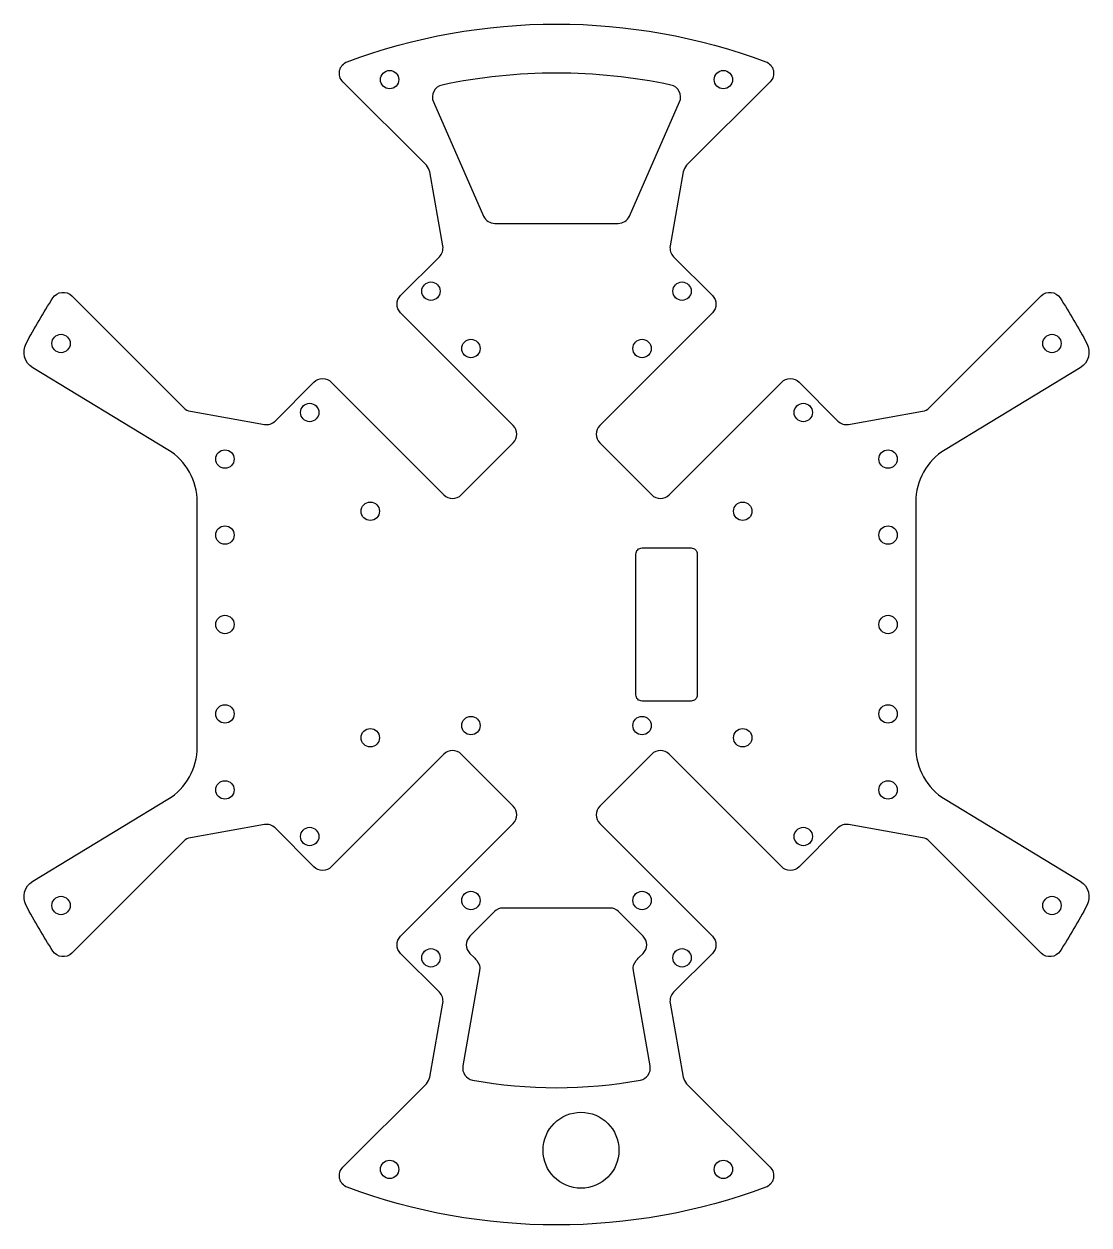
# Model space of a CAD drawing. Header units: millimetres. Extents: x -87 to 87, y -98 to 98.
import ezdxf

# ---------------------------------------------------------------- set-up
doc = ezdxf.new("R2010")
doc.units = ezdxf.units.MM

msp = doc.modelspace()

# ---------------------------------------------------------------- linework, layer by layer
for points in [[(82.23, 53.31, -0.022017), (86.6, 45.87, -0.397258), (85.51, 41.9), (63.46, 28.53, 0.262136), (58.65, 19.98), (58.65, -19.98, 0.262136), (63.46, -28.53), (85.51, -41.9, -0.397258), (86.6, -45.87, -0.022017), (82.23, -53.31, -0.477226), (79.14, -53.63), (60.85, -35.34, 0.153915), (59.78, -34.79), (47.69, -32.66, 0.244698), (45.93, -33.21), (39.6, -39.55, -0.414214), (36.77, -39.55), (18.38, -21.16, 0.414214), (15.56, -21.16), (7.07, -29.65, 0.414214), (7.07, -32.47), (25.45, -50.86, -0.414214), (25.45, -53.69), (19.12, -60.02, 0.244698), (18.56, -61.78), (20.7, -73.87, 0.153915), (21.25, -74.94), (34.88, -88.57, -0.546354), (34.16, -91.85, -0.179922), (-34.16, -91.85, -0.546354), (-34.88, -88.57), (-21.25, -74.94, 0.153915), (-20.7, -73.87), (-18.56, -61.78, 0.244698), (-19.12, -60.02), (-25.45, -53.69, -0.414214), (-25.45, -50.86), (-7.07, -32.47, 0.414214), (-7.07, -29.65), (-15.56, -21.16, 0.414214), (-18.38, -21.16), (-36.77, -39.55, -0.414214), (-39.6, -39.55), (-45.93, -33.21, 0.244698), (-47.69, -32.66), (-59.78, -34.79, 0.153915), (-60.85, -35.34), (-79.14, -53.63, -0.477226), (-82.23, -53.31, -0.022017), (-86.6, -45.87, -0.397258), (-85.51, -41.9), (-63.46, -28.53, 0.262136), (-58.65, -19.98), (-58.65, 19.98, 0.262136), (-63.46, 28.53), (-85.51, 41.9, -0.397258), (-86.6, 45.87, -0.022017), (-82.23, 53.31, -0.477226), (-79.14, 53.63), (-60.85, 35.34, 0.153915), (-59.78, 34.79), (-47.69, 32.66, 0.244698), (-45.93, 33.21), (-39.6, 39.55, -0.414214), (-36.77, 39.55), (-18.38, 21.16, 0.414214), (-15.56, 21.16), (-7.07, 29.65, 0.414214), (-7.07, 32.47), (-25.45, 50.86, -0.414214), (-25.45, 53.69), (-19.12, 60.02, 0.244698), (-18.56, 61.78), (-20.7, 73.87, 0.153915), (-21.25, 74.94), (-34.88, 88.57, -0.546354), (-34.16, 91.85, -0.179922), (34.16, 91.85, -0.546354), (34.88, 88.57), (21.25, 74.94, 0.153915), (20.7, 73.87), (18.56, 61.78, 0.244698), (19.12, 60.02), (25.45, 53.69, -0.414214), (25.45, 50.86), (7.07, 32.47, 0.414214), (7.07, 29.65), (15.56, 21.16, 0.414214), (18.38, 21.16), (36.77, 39.55, -0.414214), (39.6, 39.55), (45.93, 33.21, 0.244698), (47.69, 32.66), (59.78, 34.79, 0.153915), (60.85, 35.34), (79.14, 53.63, -0.477226)], [(11.9, 66.65), (20.09, 85.28, 0.475593), (18.67, 88.04, 0.10486), (-18.67, 88.04, 0.475593), (-20.09, 85.28), (-11.9, 66.65, 0.297571), (-10.07, 65.46), (10.07, 65.46, 0.297571)], [(22.97, 11.5), (22.97, -11.5, -0.414214), (21.97, -12.5), (13.97, -12.5, -0.414214), (12.97, -11.5), (12.97, 11.5, -0.414214), (13.97, 12.5), (21.97, 12.5, -0.414214)], [(0, -46.27), (-8.73, -46.27, 0.198912), (-10.14, -46.86), (-14.14, -50.86, 0.414214), (-14.14, -53.69), (-13.46, -54.37, -0.016068), (-13.02, -54.83, -0.227735), (-12.56, -56.5), (-15.29, -72.04, 0.412012), (-13.69, -74.35, 0.09128), (13.69, -74.35, 0.412012), (15.29, -72.04), (12.56, -56.5, -0.227735), (13.02, -54.83, -0.016068), (13.46, -54.37), (14.14, -53.69, 0.414214), (14.14, -50.86), (10.14, -46.86, 0.198912), (8.73, -46.27)]]:
    msp.add_lwpolyline(points, format="xyb", close=True)
for centre, radius in [((-27.25, 88.92), 1.5), ((27.25, 88.92), 1.5), ((-20.5, 54.4), 1.5), ((20.5, 54.4), 1.5), ((-80.91, 45.86), 1.5), ((80.91, 45.86), 1.5), ((-13.98, 45.04), 1.5), ((13.98, 45.04), 1.5), ((-40.3, 34.6), 1.5), ((40.3, 34.6), 1.5), ((-54.15, 26.99), 1.5), ((54.15, 26.99), 1.5), ((-30.41, 18.49), 1.5), ((30.41, 18.49), 1.5), ((-54.15, 14.59), 1.5), ((54.15, 14.59), 1.5), ((-54.15, 0), 1.5), ((54.15, 0), 1.5), ((-54.15, -14.59), 1.5), ((54.15, -14.59), 1.5), ((-13.98, -16.49), 1.5), ((13.98, -16.49), 1.5), ((-30.41, -18.49), 1.5), ((30.41, -18.49), 1.5), ((-54.15, -26.99), 1.5), ((54.15, -26.99), 1.5), ((-40.3, -34.6), 1.5), ((40.3, -34.6), 1.5), ((-80.91, -45.86), 1.5), ((-13.98, -45.04), 1.5), ((13.98, -45.04), 1.5), ((80.91, -45.86), 1.5), ((-20.5, -54.4), 1.5), ((20.5, -54.4), 1.5), ((4, -85.8), 6.2), ((-27.25, -88.92), 1.5), ((27.25, -88.92), 1.5)]:
    msp.add_circle(centre, radius)

doc.saveas('drawing.dxf')
